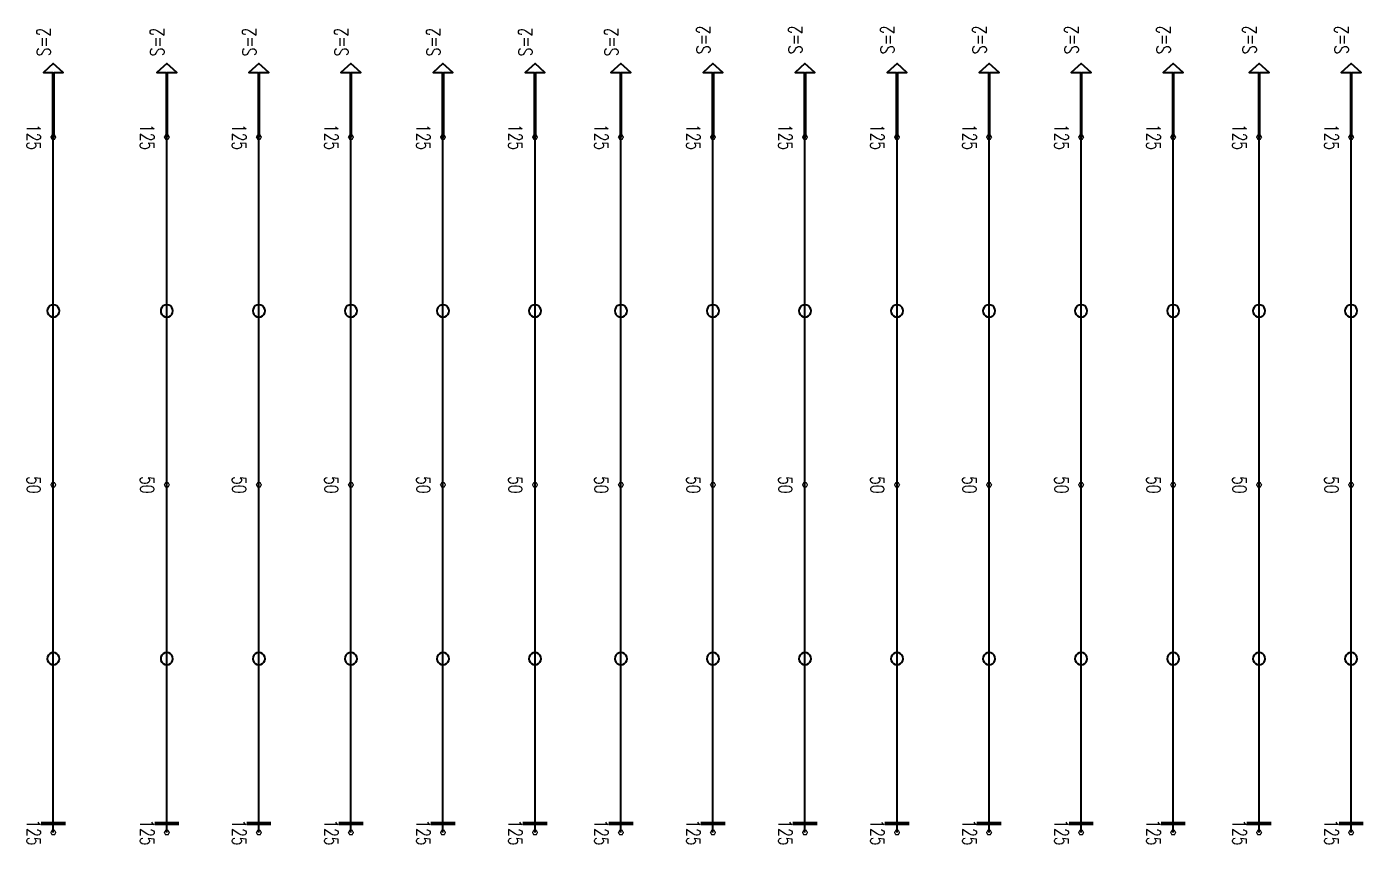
# Model space of a CAD drawing. Header units: millimetres. Extents: x 142050 to 587758, y -25561 to 40942.
# Drawn here: x 525417 to 547230, y 27610 to 40927 of the extents above; entities that cross this region are included whole.
import ezdxf

# ---------------------------------------------------------------- set-up
doc = ezdxf.new("R2010")
doc.units = ezdxf.units.MM
doc.layers.add('Current plane_Column', color=7, linetype='Continuous', true_color=0x4b00ff)
doc.layers.add('NDC_S-TENDON', color=6, linetype='Continuous', lineweight=35)
doc.layers.add('NDC_S_ANNO', color=7, linetype='Continuous', lineweight=20)
doc.styles.add('NDC_ANNO', font='', dxfattribs={"width": 0.8})
doc.styles.get('NDC_ANNO').set_extended_font_data('Dotum')

# ---------------------------------------------------------------- blocks, each defined once
blk = doc.blocks.new('HTB TDY')
at = {"layer": 'NDC_S-TENDON', "linetype": 'Continuous'}
for points, elevation in [([(17112, 29630), (17112, 30680), (17262, 30680), (17100, 30830), (16938, 30680), (17088, 30680), (17088, 29630)], 57), ([(18962, 29630), (18962, 30680), (19112, 30680), (18950, 30830), (18788, 30680), (18938, 30680), (18938, 29630)], 3575), ([(20462, 29630), (20462, 30680), (20612, 30680), (20450, 30830), (20288, 30680), (20438, 30680), (20438, 29630)], 3575), ([(21962, 29630), (21962, 30680), (22112, 30680), (21950, 30830), (21788, 30680), (21938, 30680), (21938, 29630)], 3575), ([(23462, 29630), (23462, 30680), (23612, 30680), (23450, 30830), (23288, 30680), (23438, 30680), (23438, 29630)], 3575), ([(24962, 29630), (24962, 30680), (25112, 30680), (24950, 30830), (24788, 30680), (24938, 30680), (24938, 29630)], 3590), ([(26362, 29630), (26362, 30680), (26512, 30680), (26350, 30830), (26188, 30680), (26338, 30680), (26338, 29630)], 3575), ([(27862, 29630), (27862, 30680), (28012, 30680), (27850, 30830), (27688, 30680), (27838, 30680), (27838, 29630)], 3575), ([(29362, 29630), (29362, 30680), (29512, 30680), (29350, 30830), (29188, 30680), (29338, 30680), (29338, 29630)], 3575), ([(30862, 29630), (30862, 30680), (31012, 30680), (30850, 30830), (30688, 30680), (30838, 30680), (30838, 29630)], 3575), ([(32362, 29630), (32362, 30680), (32512, 30680), (32350, 30830), (32188, 30680), (32338, 30680), (32338, 29630)], 3575), ([(33862, 29630), (33862, 30680), (34012, 30680), (33850, 30830), (33688, 30680), (33838, 30680), (33838, 29630)], 3575), ([(35362, 29630), (35362, 30680), (35512, 30680), (35350, 30830), (35188, 30680), (35338, 30680), (35338, 29630)], 3572), ([(36762, 29630), (36762, 30680), (36912, 30680), (36750, 30830), (36588, 30680), (36738, 30680), (36738, 29630)], 3580), ([(38262, 29630), (38262, 30680), (38412, 30680), (38250, 30830), (38088, 30680), (38238, 30680), (38238, 29630)], 3575), ([(17100, 26698), (17131, 26702), (17159, 26717), (17181, 26739), (17195, 26767), (17200, 26798), (17195, 26829), (17181, 26856), (17159, 26879), (17131, 26893), (17100, 26898), (17069, 26893), (17041, 26879), (17019, 26856), (17005, 26829), (17000, 26798), (17005, 26767), (17019, 26739), (17041, 26717), (17069, 26702), (17100, 26698)], 14), ([(18950, 26698), (18981, 26702), (19009, 26717), (19031, 26739), (19045, 26767), (19050, 26798), (19045, 26829), (19031, 26856), (19009, 26879), (18981, 26893), (18950, 26898), (18919, 26893), (18891, 26879), (18869, 26856), (18855, 26829), (18850, 26798), (18855, 26767), (18869, 26739), (18891, 26717), (18919, 26702), (18950, 26698)], 3532), ([(20450, 26698), (20481, 26702), (20509, 26717), (20531, 26739), (20545, 26767), (20550, 26798), (20545, 26829), (20531, 26856), (20509, 26879), (20481, 26893), (20450, 26898), (20419, 26893), (20391, 26879), (20369, 26856), (20355, 26829), (20350, 26798), (20355, 26767), (20369, 26739), (20391, 26717), (20419, 26702), (20450, 26698)], 3532), ([(21950, 26698), (21981, 26702), (22009, 26717), (22031, 26739), (22045, 26767), (22050, 26798), (22045, 26829), (22031, 26856), (22009, 26879), (21981, 26893), (21950, 26898), (21919, 26893), (21891, 26879), (21869, 26856), (21855, 26829), (21850, 26798), (21855, 26767), (21869, 26739), (21891, 26717), (21919, 26702), (21950, 26698)], 3532), ([(23450, 26698), (23481, 26702), (23509, 26717), (23531, 26739), (23545, 26767), (23550, 26798), (23545, 26829), (23531, 26856), (23509, 26879), (23481, 26893), (23450, 26898), (23419, 26893), (23391, 26879), (23369, 26856), (23355, 26829), (23350, 26798), (23355, 26767), (23369, 26739), (23391, 26717), (23419, 26702), (23450, 26698)], 3532), ([(24950, 26698), (24981, 26702), (25009, 26717), (25031, 26739), (25045, 26767), (25050, 26798), (25045, 26829), (25031, 26856), (25009, 26879), (24981, 26893), (24950, 26898), (24919, 26893), (24891, 26879), (24869, 26856), (24855, 26829), (24850, 26798), (24855, 26767), (24869, 26739), (24891, 26717), (24919, 26702), (24950, 26698)], 3547), ([(26350, 26698), (26381, 26702), (26409, 26717), (26431, 26739), (26445, 26767), (26450, 26798), (26445, 26829), (26431, 26856), (26409, 26879), (26381, 26893), (26350, 26898), (26319, 26893), (26291, 26879), (26269, 26856), (26255, 26829), (26250, 26798), (26255, 26767), (26269, 26739), (26291, 26717), (26319, 26702), (26350, 26698)], 3532), ([(27850, 26698), (27881, 26702), (27909, 26717), (27931, 26739), (27945, 26767), (27950, 26798), (27945, 26829), (27931, 26856), (27909, 26879), (27881, 26893), (27850, 26898), (27819, 26893), (27791, 26879), (27769, 26856), (27755, 26829), (27750, 26798), (27755, 26767), (27769, 26739), (27791, 26717), (27819, 26702), (27850, 26698)], 3532), ([(29350, 26698), (29381, 26702), (29409, 26717), (29431, 26739), (29445, 26767), (29450, 26798), (29445, 26829), (29431, 26856), (29409, 26879), (29381, 26893), (29350, 26898), (29319, 26893), (29291, 26879), (29269, 26856), (29255, 26829), (29250, 26798), (29255, 26767), (29269, 26739), (29291, 26717), (29319, 26702), (29350, 26698)], 3532), ([(30850, 26698), (30881, 26702), (30909, 26717), (30931, 26739), (30945, 26767), (30950, 26798), (30945, 26829), (30931, 26856), (30909, 26879), (30881, 26893), (30850, 26898), (30819, 26893), (30791, 26879), (30769, 26856), (30755, 26829), (30750, 26798), (30755, 26767), (30769, 26739), (30791, 26717), (30819, 26702), (30850, 26698)], 3532), ([(32350, 26698), (32381, 26702), (32409, 26717), (32431, 26739), (32445, 26767), (32450, 26798), (32445, 26829), (32431, 26856), (32409, 26879), (32381, 26893), (32350, 26898), (32319, 26893), (32291, 26879), (32269, 26856), (32255, 26829), (32250, 26798), (32255, 26767), (32269, 26739), (32291, 26717), (32319, 26702), (32350, 26698)], 3532), ([(33850, 26698), (33881, 26702), (33909, 26717), (33931, 26739), (33945, 26767), (33950, 26798), (33945, 26829), (33931, 26856), (33909, 26879), (33881, 26893), (33850, 26898), (33819, 26893), (33791, 26879), (33769, 26856), (33755, 26829), (33750, 26798), (33755, 26767), (33769, 26739), (33791, 26717), (33819, 26702), (33850, 26698)], 3532), ([(35350, 26698), (35381, 26702), (35409, 26717), (35431, 26739), (35445, 26767), (35450, 26798), (35445, 26829), (35431, 26856), (35409, 26879), (35381, 26893), (35350, 26898), (35319, 26893), (35291, 26879), (35269, 26856), (35255, 26829), (35250, 26798), (35255, 26767), (35269, 26739), (35291, 26717), (35319, 26702), (35350, 26698)], 3530), ([(36750, 26698), (36781, 26702), (36809, 26717), (36831, 26739), (36845, 26767), (36850, 26798), (36845, 26829), (36831, 26856), (36809, 26879), (36781, 26893), (36750, 26898), (36719, 26893), (36691, 26879), (36669, 26856), (36655, 26829), (36650, 26798), (36655, 26767), (36669, 26739), (36691, 26717), (36719, 26702), (36750, 26698)], 3537), ([(38250, 26698), (38281, 26702), (38309, 26717), (38331, 26739), (38345, 26767), (38350, 26798), (38345, 26829), (38331, 26856), (38309, 26879), (38281, 26893), (38250, 26898), (38219, 26893), (38191, 26879), (38169, 26856), (38155, 26829), (38150, 26798), (38155, 26767), (38169, 26739), (38191, 26717), (38219, 26702), (38250, 26698)], 3532), ([(17100, 21033), (17131, 21037), (17159, 21052), (17181, 21074), (17195, 21102), (17200, 21133), (17195, 21163), (17181, 21191), (17159, 21213), (17131, 21228), (17100, 21233), (17069, 21228), (17041, 21213), (17019, 21191), (17005, 21163), (17000, 21133), (17005, 21102), (17019, 21074), (17041, 21052), (17069, 21037), (17100, 21033)], 14), ([(18950, 21033), (18981, 21037), (19009, 21052), (19031, 21074), (19045, 21102), (19050, 21133), (19045, 21163), (19031, 21191), (19009, 21213), (18981, 21228), (18950, 21233), (18919, 21228), (18891, 21213), (18869, 21191), (18855, 21163), (18850, 21133), (18855, 21102), (18869, 21074), (18891, 21052), (18919, 21037), (18950, 21033)], 3532), ([(20450, 21033), (20481, 21037), (20509, 21052), (20531, 21074), (20545, 21102), (20550, 21133), (20545, 21163), (20531, 21191), (20509, 21213), (20481, 21228), (20450, 21233), (20419, 21228), (20391, 21213), (20369, 21191), (20355, 21163), (20350, 21133), (20355, 21102), (20369, 21074), (20391, 21052), (20419, 21037), (20450, 21033)], 3532), ([(21950, 21033), (21981, 21037), (22009, 21052), (22031, 21074), (22045, 21102), (22050, 21133), (22045, 21163), (22031, 21191), (22009, 21213), (21981, 21228), (21950, 21233), (21919, 21228), (21891, 21213), (21869, 21191), (21855, 21163), (21850, 21133), (21855, 21102), (21869, 21074), (21891, 21052), (21919, 21037), (21950, 21033)], 3532), ([(23450, 21033), (23481, 21037), (23509, 21052), (23531, 21074), (23545, 21102), (23550, 21133), (23545, 21163), (23531, 21191), (23509, 21213), (23481, 21228), (23450, 21233), (23419, 21228), (23391, 21213), (23369, 21191), (23355, 21163), (23350, 21133), (23355, 21102), (23369, 21074), (23391, 21052), (23419, 21037), (23450, 21033)], 3532), ([(24950, 21033), (24981, 21037), (25009, 21052), (25031, 21074), (25045, 21102), (25050, 21133), (25045, 21163), (25031, 21191), (25009, 21213), (24981, 21228), (24950, 21233), (24919, 21228), (24891, 21213), (24869, 21191), (24855, 21163), (24850, 21133), (24855, 21102), (24869, 21074), (24891, 21052), (24919, 21037), (24950, 21033)], 3547), ([(26350, 21033), (26381, 21037), (26409, 21052), (26431, 21074), (26445, 21102), (26450, 21133), (26445, 21163), (26431, 21191), (26409, 21213), (26381, 21228), (26350, 21233), (26319, 21228), (26291, 21213), (26269, 21191), (26255, 21163), (26250, 21133), (26255, 21102), (26269, 21074), (26291, 21052), (26319, 21037), (26350, 21033)], 3532), ([(27850, 21033), (27881, 21037), (27909, 21052), (27931, 21074), (27945, 21102), (27950, 21133), (27945, 21163), (27931, 21191), (27909, 21213), (27881, 21228), (27850, 21233), (27819, 21228), (27791, 21213), (27769, 21191), (27755, 21163), (27750, 21133), (27755, 21102), (27769, 21074), (27791, 21052), (27819, 21037), (27850, 21033)], 3532), ([(29350, 21033), (29381, 21037), (29409, 21052), (29431, 21074), (29445, 21102), (29450, 21133), (29445, 21163), (29431, 21191), (29409, 21213), (29381, 21228), (29350, 21233), (29319, 21228), (29291, 21213), (29269, 21191), (29255, 21163), (29250, 21133), (29255, 21102), (29269, 21074), (29291, 21052), (29319, 21037), (29350, 21033)], 3532), ([(30850, 21033), (30881, 21037), (30909, 21052), (30931, 21074), (30945, 21102), (30950, 21133), (30945, 21163), (30931, 21191), (30909, 21213), (30881, 21228), (30850, 21233), (30819, 21228), (30791, 21213), (30769, 21191), (30755, 21163), (30750, 21133), (30755, 21102), (30769, 21074), (30791, 21052), (30819, 21037), (30850, 21033)], 3532), ([(32350, 21033), (32381, 21037), (32409, 21052), (32431, 21074), (32445, 21102), (32450, 21133), (32445, 21163), (32431, 21191), (32409, 21213), (32381, 21228), (32350, 21233), (32319, 21228), (32291, 21213), (32269, 21191), (32255, 21163), (32250, 21133), (32255, 21102), (32269, 21074), (32291, 21052), (32319, 21037), (32350, 21033)], 3532), ([(33850, 21033), (33881, 21037), (33909, 21052), (33931, 21074), (33945, 21102), (33950, 21133), (33945, 21163), (33931, 21191), (33909, 21213), (33881, 21228), (33850, 21233), (33819, 21228), (33791, 21213), (33769, 21191), (33755, 21163), (33750, 21133), (33755, 21102), (33769, 21074), (33791, 21052), (33819, 21037), (33850, 21033)], 3532), ([(35350, 21033), (35381, 21037), (35409, 21052), (35431, 21074), (35445, 21102), (35450, 21133), (35445, 21163), (35431, 21191), (35409, 21213), (35381, 21228), (35350, 21233), (35319, 21228), (35291, 21213), (35269, 21191), (35255, 21163), (35250, 21133), (35255, 21102), (35269, 21074), (35291, 21052), (35319, 21037), (35350, 21033)], 3530), ([(36750, 21033), (36781, 21037), (36809, 21052), (36831, 21074), (36845, 21102), (36850, 21133), (36845, 21163), (36831, 21191), (36809, 21213), (36781, 21228), (36750, 21233), (36719, 21228), (36691, 21213), (36669, 21191), (36655, 21163), (36650, 21133), (36655, 21102), (36669, 21074), (36691, 21052), (36719, 21037), (36750, 21033)], 3537), ([(38250, 21033), (38281, 21037), (38309, 21052), (38331, 21074), (38345, 21102), (38350, 21133), (38345, 21163), (38331, 21191), (38309, 21213), (38281, 21228), (38250, 21233), (38219, 21228), (38191, 21213), (38169, 21191), (38155, 21163), (38150, 21133), (38155, 21102), (38169, 21074), (38191, 21052), (38219, 21037), (38250, 21033)], 3532)]:
    blk.add_lwpolyline(points, close=True, dxfattribs=dict(at, elevation=elevation))
for points, elevation in [([(17140, 29630, 20, 20, 0), (17120, 29665, 20, 20, 0), (17080, 29665, 20, 20, 0), (17060, 29630, 20, 20, 0), (17080, 29595, 20, 20, 0), (17120, 29595, 20, 20, 0)], 57), ([(17140, 29630, 20, 20, 0), (17120, 29665, 20, 20, 0), (17080, 29665, 20, 20, 0), (17060, 29630, 20, 20, 0), (17080, 29595, 20, 20, 0), (17120, 29595, 20, 20, 0)], 57), ([(18990, 29630, 20, 20, 0), (18970, 29665, 20, 20, 0), (18930, 29665, 20, 20, 0), (18910, 29630, 20, 20, 0), (18930, 29595, 20, 20, 0), (18970, 29595, 20, 20, 0)], 3575), ([(18990, 29630, 20, 20, 0), (18970, 29665, 20, 20, 0), (18930, 29665, 20, 20, 0), (18910, 29630, 20, 20, 0), (18930, 29595, 20, 20, 0), (18970, 29595, 20, 20, 0)], 3575), ([(20490, 29630, 20, 20, 0), (20470, 29665, 20, 20, 0), (20430, 29665, 20, 20, 0), (20410, 29630, 20, 20, 0), (20430, 29595, 20, 20, 0), (20470, 29595, 20, 20, 0)], 3575), ([(20490, 29630, 20, 20, 0), (20470, 29665, 20, 20, 0), (20430, 29665, 20, 20, 0), (20410, 29630, 20, 20, 0), (20430, 29595, 20, 20, 0), (20470, 29595, 20, 20, 0)], 3575), ([(21990, 29630, 20, 20, 0), (21970, 29665, 20, 20, 0), (21930, 29665, 20, 20, 0), (21910, 29630, 20, 20, 0), (21930, 29595, 20, 20, 0), (21970, 29595, 20, 20, 0)], 3575), ([(21990, 29630, 20, 20, 0), (21970, 29665, 20, 20, 0), (21930, 29665, 20, 20, 0), (21910, 29630, 20, 20, 0), (21930, 29595, 20, 20, 0), (21970, 29595, 20, 20, 0)], 3575), ([(23490, 29630, 20, 20, 0), (23470, 29665, 20, 20, 0), (23430, 29665, 20, 20, 0), (23410, 29630, 20, 20, 0), (23430, 29595, 20, 20, 0), (23470, 29595, 20, 20, 0)], 3575), ([(23490, 29630, 20, 20, 0), (23470, 29665, 20, 20, 0), (23430, 29665, 20, 20, 0), (23410, 29630, 20, 20, 0), (23430, 29595, 20, 20, 0), (23470, 29595, 20, 20, 0)], 3575), ([(24990, 29630, 20, 20, 0), (24970, 29665, 20, 20, 0), (24930, 29665, 20, 20, 0), (24910, 29630, 20, 20, 0), (24930, 29595, 20, 20, 0), (24970, 29595, 20, 20, 0)], 3590), ([(24990, 29630, 20, 20, 0), (24970, 29665, 20, 20, 0), (24930, 29665, 20, 20, 0), (24910, 29630, 20, 20, 0), (24930, 29595, 20, 20, 0), (24970, 29595, 20, 20, 0)], 3590), ([(26390, 29630, 20, 20, 0), (26370, 29665, 20, 20, 0), (26330, 29665, 20, 20, 0), (26310, 29630, 20, 20, 0), (26330, 29595, 20, 20, 0), (26370, 29595, 20, 20, 0)], 3575), ([(26390, 29630, 20, 20, 0), (26370, 29665, 20, 20, 0), (26330, 29665, 20, 20, 0), (26310, 29630, 20, 20, 0), (26330, 29595, 20, 20, 0), (26370, 29595, 20, 20, 0)], 3575), ([(27890, 29630, 20, 20, 0), (27870, 29665, 20, 20, 0), (27830, 29665, 20, 20, 0), (27810, 29630, 20, 20, 0), (27830, 29595, 20, 20, 0), (27870, 29595, 20, 20, 0)], 3575), ([(27890, 29630, 20, 20, 0), (27870, 29665, 20, 20, 0), (27830, 29665, 20, 20, 0), (27810, 29630, 20, 20, 0), (27830, 29595, 20, 20, 0), (27870, 29595, 20, 20, 0)], 3575), ([(29390, 29630, 20, 20, 0), (29370, 29665, 20, 20, 0), (29330, 29665, 20, 20, 0), (29310, 29630, 20, 20, 0), (29330, 29595, 20, 20, 0), (29370, 29595, 20, 20, 0)], 3575), ([(29390, 29630, 20, 20, 0), (29370, 29665, 20, 20, 0), (29330, 29665, 20, 20, 0), (29310, 29630, 20, 20, 0), (29330, 29595, 20, 20, 0), (29370, 29595, 20, 20, 0)], 3575), ([(30890, 29630, 20, 20, 0), (30870, 29665, 20, 20, 0), (30830, 29665, 20, 20, 0), (30810, 29630, 20, 20, 0), (30830, 29595, 20, 20, 0), (30870, 29595, 20, 20, 0)], 3575), ([(30890, 29630, 20, 20, 0), (30870, 29665, 20, 20, 0), (30830, 29665, 20, 20, 0), (30810, 29630, 20, 20, 0), (30830, 29595, 20, 20, 0), (30870, 29595, 20, 20, 0)], 3575), ([(32390, 29630, 20, 20, 0), (32370, 29665, 20, 20, 0), (32330, 29665, 20, 20, 0), (32310, 29630, 20, 20, 0), (32330, 29595, 20, 20, 0), (32370, 29595, 20, 20, 0)], 3575), ([(32390, 29630, 20, 20, 0), (32370, 29665, 20, 20, 0), (32330, 29665, 20, 20, 0), (32310, 29630, 20, 20, 0), (32330, 29595, 20, 20, 0), (32370, 29595, 20, 20, 0)], 3575), ([(33890, 29630, 20, 20, 0), (33870, 29665, 20, 20, 0), (33830, 29665, 20, 20, 0), (33810, 29630, 20, 20, 0), (33830, 29595, 20, 20, 0), (33870, 29595, 20, 20, 0)], 3575), ([(33890, 29630, 20, 20, 0), (33870, 29665, 20, 20, 0), (33830, 29665, 20, 20, 0), (33810, 29630, 20, 20, 0), (33830, 29595, 20, 20, 0), (33870, 29595, 20, 20, 0)], 3575), ([(35390, 29630, 20, 20, 0), (35370, 29665, 20, 20, 0), (35330, 29665, 20, 20, 0), (35310, 29630, 20, 20, 0), (35330, 29595, 20, 20, 0), (35370, 29595, 20, 20, 0)], 3572), ([(35390, 29630, 20, 20, 0), (35370, 29665, 20, 20, 0), (35330, 29665, 20, 20, 0), (35310, 29630, 20, 20, 0), (35330, 29595, 20, 20, 0), (35370, 29595, 20, 20, 0)], 3572), ([(36790, 29630, 20, 20, 0), (36770, 29665, 20, 20, 0), (36730, 29665, 20, 20, 0), (36710, 29630, 20, 20, 0), (36730, 29595, 20, 20, 0), (36770, 29595, 20, 20, 0)], 3580), ([(36790, 29630, 20, 20, 0), (36770, 29665, 20, 20, 0), (36730, 29665, 20, 20, 0), (36710, 29630, 20, 20, 0), (36730, 29595, 20, 20, 0), (36770, 29595, 20, 20, 0)], 3580), ([(38290, 29630, 20, 20, 0), (38270, 29665, 20, 20, 0), (38230, 29665, 20, 20, 0), (38210, 29630, 20, 20, 0), (38230, 29595, 20, 20, 0), (38270, 29595, 20, 20, 0)], 3575), ([(38290, 29630, 20, 20, 0), (38270, 29665, 20, 20, 0), (38230, 29665, 20, 20, 0), (38210, 29630, 20, 20, 0), (38230, 29595, 20, 20, 0), (38270, 29595, 20, 20, 0)], 3575), ([(17140, 23965, 20, 20, 0), (17120, 24000, 20, 20, 0), (17080, 24000, 20, 20, 0), (17060, 23965, 20, 20, 0), (17080, 23930, 20, 20, 0), (17120, 23930, 20, 20, 0)], -18), ([(17140, 23965, 20, 20, 0), (17120, 24000, 20, 20, 0), (17080, 24000, 20, 20, 0), (17060, 23965, 20, 20, 0), (17080, 23930, 20, 20, 0), (17120, 23930, 20, 20, 0)], -18), ([(18990, 23965, 20, 20, 0), (18970, 24000, 20, 20, 0), (18930, 24000, 20, 20, 0), (18910, 23965, 20, 20, 0), (18930, 23930, 20, 20, 0), (18970, 23930, 20, 20, 0)], 3500), ([(18990, 23965, 20, 20, 0), (18970, 24000, 20, 20, 0), (18930, 24000, 20, 20, 0), (18910, 23965, 20, 20, 0), (18930, 23930, 20, 20, 0), (18970, 23930, 20, 20, 0)], 3500), ([(20490, 23965, 20, 20, 0), (20470, 24000, 20, 20, 0), (20430, 24000, 20, 20, 0), (20410, 23965, 20, 20, 0), (20430, 23930, 20, 20, 0), (20470, 23930, 20, 20, 0)], 3500), ([(20490, 23965, 20, 20, 0), (20470, 24000, 20, 20, 0), (20430, 24000, 20, 20, 0), (20410, 23965, 20, 20, 0), (20430, 23930, 20, 20, 0), (20470, 23930, 20, 20, 0)], 3500), ([(21990, 23965, 20, 20, 0), (21970, 24000, 20, 20, 0), (21930, 24000, 20, 20, 0), (21910, 23965, 20, 20, 0), (21930, 23930, 20, 20, 0), (21970, 23930, 20, 20, 0)], 3500), ([(21990, 23965, 20, 20, 0), (21970, 24000, 20, 20, 0), (21930, 24000, 20, 20, 0), (21910, 23965, 20, 20, 0), (21930, 23930, 20, 20, 0), (21970, 23930, 20, 20, 0)], 3500), ([(23490, 23965, 20, 20, 0), (23470, 24000, 20, 20, 0), (23430, 24000, 20, 20, 0), (23410, 23965, 20, 20, 0), (23430, 23930, 20, 20, 0), (23470, 23930, 20, 20, 0)], 3500), ([(23490, 23965, 20, 20, 0), (23470, 24000, 20, 20, 0), (23430, 24000, 20, 20, 0), (23410, 23965, 20, 20, 0), (23430, 23930, 20, 20, 0), (23470, 23930, 20, 20, 0)], 3500), ([(24990, 23965, 20, 20, 0), (24970, 24000, 20, 20, 0), (24930, 24000, 20, 20, 0), (24910, 23965, 20, 20, 0), (24930, 23930, 20, 20, 0), (24970, 23930, 20, 20, 0)], 3515), ([(24990, 23965, 20, 20, 0), (24970, 24000, 20, 20, 0), (24930, 24000, 20, 20, 0), (24910, 23965, 20, 20, 0), (24930, 23930, 20, 20, 0), (24970, 23930, 20, 20, 0)], 3515), ([(26390, 23965, 20, 20, 0), (26370, 24000, 20, 20, 0), (26330, 24000, 20, 20, 0), (26310, 23965, 20, 20, 0), (26330, 23930, 20, 20, 0), (26370, 23930, 20, 20, 0)], 3500), ([(26390, 23965, 20, 20, 0), (26370, 24000, 20, 20, 0), (26330, 24000, 20, 20, 0), (26310, 23965, 20, 20, 0), (26330, 23930, 20, 20, 0), (26370, 23930, 20, 20, 0)], 3500), ([(27890, 23965, 20, 20, 0), (27870, 24000, 20, 20, 0), (27830, 24000, 20, 20, 0), (27810, 23965, 20, 20, 0), (27830, 23930, 20, 20, 0), (27870, 23930, 20, 20, 0)], 3500), ([(27890, 23965, 20, 20, 0), (27870, 24000, 20, 20, 0), (27830, 24000, 20, 20, 0), (27810, 23965, 20, 20, 0), (27830, 23930, 20, 20, 0), (27870, 23930, 20, 20, 0)], 3500), ([(29390, 23965, 20, 20, 0), (29370, 24000, 20, 20, 0), (29330, 24000, 20, 20, 0), (29310, 23965, 20, 20, 0), (29330, 23930, 20, 20, 0), (29370, 23930, 20, 20, 0)], 3500), ([(29390, 23965, 20, 20, 0), (29370, 24000, 20, 20, 0), (29330, 24000, 20, 20, 0), (29310, 23965, 20, 20, 0), (29330, 23930, 20, 20, 0), (29370, 23930, 20, 20, 0)], 3500), ([(30890, 23965, 20, 20, 0), (30870, 24000, 20, 20, 0), (30830, 24000, 20, 20, 0), (30810, 23965, 20, 20, 0), (30830, 23930, 20, 20, 0), (30870, 23930, 20, 20, 0)], 3500), ([(30890, 23965, 20, 20, 0), (30870, 24000, 20, 20, 0), (30830, 24000, 20, 20, 0), (30810, 23965, 20, 20, 0), (30830, 23930, 20, 20, 0), (30870, 23930, 20, 20, 0)], 3500), ([(32390, 23965, 20, 20, 0), (32370, 24000, 20, 20, 0), (32330, 24000, 20, 20, 0), (32310, 23965, 20, 20, 0), (32330, 23930, 20, 20, 0), (32370, 23930, 20, 20, 0)], 3500), ([(32390, 23965, 20, 20, 0), (32370, 24000, 20, 20, 0), (32330, 24000, 20, 20, 0), (32310, 23965, 20, 20, 0), (32330, 23930, 20, 20, 0), (32370, 23930, 20, 20, 0)], 3500), ([(33890, 23965, 20, 20, 0), (33870, 24000, 20, 20, 0), (33830, 24000, 20, 20, 0), (33810, 23965, 20, 20, 0), (33830, 23930, 20, 20, 0), (33870, 23930, 20, 20, 0)], 3500), ([(33890, 23965, 20, 20, 0), (33870, 24000, 20, 20, 0), (33830, 24000, 20, 20, 0), (33810, 23965, 20, 20, 0), (33830, 23930, 20, 20, 0), (33870, 23930, 20, 20, 0)], 3500), ([(35390, 23965, 20, 20, 0), (35370, 24000, 20, 20, 0), (35330, 24000, 20, 20, 0), (35310, 23965, 20, 20, 0), (35330, 23930, 20, 20, 0), (35370, 23930, 20, 20, 0)], 3497), ([(35390, 23965, 20, 20, 0), (35370, 24000, 20, 20, 0), (35330, 24000, 20, 20, 0), (35310, 23965, 20, 20, 0), (35330, 23930, 20, 20, 0), (35370, 23930, 20, 20, 0)], 3497), ([(36790, 23965, 20, 20, 0), (36770, 24000, 20, 20, 0), (36730, 24000, 20, 20, 0), (36710, 23965, 20, 20, 0), (36730, 23930, 20, 20, 0), (36770, 23930, 20, 20, 0)], 3505), ([(36790, 23965, 20, 20, 0), (36770, 24000, 20, 20, 0), (36730, 24000, 20, 20, 0), (36710, 23965, 20, 20, 0), (36730, 23930, 20, 20, 0), (36770, 23930, 20, 20, 0)], 3505), ([(38290, 23965, 20, 20, 0), (38270, 24000, 20, 20, 0), (38230, 24000, 20, 20, 0), (38210, 23965, 20, 20, 0), (38230, 23930, 20, 20, 0), (38270, 23930, 20, 20, 0)], 3500), ([(38290, 23965, 20, 20, 0), (38270, 24000, 20, 20, 0), (38230, 24000, 20, 20, 0), (38210, 23965, 20, 20, 0), (38230, 23930, 20, 20, 0), (38270, 23930, 20, 20, 0)], 3500), ([(17140, 18300, 20, 20, 0), (17120, 18335, 20, 20, 0), (17080, 18335, 20, 20, 0), (17060, 18300, 20, 20, 0), (17080, 18265, 20, 20, 0), (17120, 18265, 20, 20, 0)], 57), ([(17140, 18300, 20, 20, 0), (17120, 18335, 20, 20, 0), (17080, 18335, 20, 20, 0), (17060, 18300, 20, 20, 0), (17080, 18265, 20, 20, 0), (17120, 18265, 20, 20, 0)], 57), ([(18990, 18300, 20, 20, 0), (18970, 18335, 20, 20, 0), (18930, 18335, 20, 20, 0), (18910, 18300, 20, 20, 0), (18930, 18265, 20, 20, 0), (18970, 18265, 20, 20, 0)], 3575), ([(18990, 18300, 20, 20, 0), (18970, 18335, 20, 20, 0), (18930, 18335, 20, 20, 0), (18910, 18300, 20, 20, 0), (18930, 18265, 20, 20, 0), (18970, 18265, 20, 20, 0)], 3575), ([(20490, 18300, 20, 20, 0), (20470, 18335, 20, 20, 0), (20430, 18335, 20, 20, 0), (20410, 18300, 20, 20, 0), (20430, 18265, 20, 20, 0), (20470, 18265, 20, 20, 0)], 3575), ([(20490, 18300, 20, 20, 0), (20470, 18335, 20, 20, 0), (20430, 18335, 20, 20, 0), (20410, 18300, 20, 20, 0), (20430, 18265, 20, 20, 0), (20470, 18265, 20, 20, 0)], 3575), ([(21990, 18300, 20, 20, 0), (21970, 18335, 20, 20, 0), (21930, 18335, 20, 20, 0), (21910, 18300, 20, 20, 0), (21930, 18265, 20, 20, 0), (21970, 18265, 20, 20, 0)], 3575), ([(21990, 18300, 20, 20, 0), (21970, 18335, 20, 20, 0), (21930, 18335, 20, 20, 0), (21910, 18300, 20, 20, 0), (21930, 18265, 20, 20, 0), (21970, 18265, 20, 20, 0)], 3575), ([(23490, 18300, 20, 20, 0), (23470, 18335, 20, 20, 0), (23430, 18335, 20, 20, 0), (23410, 18300, 20, 20, 0), (23430, 18265, 20, 20, 0), (23470, 18265, 20, 20, 0)], 3575), ([(23490, 18300, 20, 20, 0), (23470, 18335, 20, 20, 0), (23430, 18335, 20, 20, 0), (23410, 18300, 20, 20, 0), (23430, 18265, 20, 20, 0), (23470, 18265, 20, 20, 0)], 3575), ([(24990, 18300, 20, 20, 0), (24970, 18335, 20, 20, 0), (24930, 18335, 20, 20, 0), (24910, 18300, 20, 20, 0), (24930, 18265, 20, 20, 0), (24970, 18265, 20, 20, 0)], 3590), ([(24990, 18300, 20, 20, 0), (24970, 18335, 20, 20, 0), (24930, 18335, 20, 20, 0), (24910, 18300, 20, 20, 0), (24930, 18265, 20, 20, 0), (24970, 18265, 20, 20, 0)], 3590), ([(26390, 18300, 20, 20, 0), (26370, 18335, 20, 20, 0), (26330, 18335, 20, 20, 0), (26310, 18300, 20, 20, 0), (26330, 18265, 20, 20, 0), (26370, 18265, 20, 20, 0)], 3575), ([(26390, 18300, 20, 20, 0), (26370, 18335, 20, 20, 0), (26330, 18335, 20, 20, 0), (26310, 18300, 20, 20, 0), (26330, 18265, 20, 20, 0), (26370, 18265, 20, 20, 0)], 3575), ([(27890, 18300, 20, 20, 0), (27870, 18335, 20, 20, 0), (27830, 18335, 20, 20, 0), (27810, 18300, 20, 20, 0), (27830, 18265, 20, 20, 0), (27870, 18265, 20, 20, 0)], 3575), ([(27890, 18300, 20, 20, 0), (27870, 18335, 20, 20, 0), (27830, 18335, 20, 20, 0), (27810, 18300, 20, 20, 0), (27830, 18265, 20, 20, 0), (27870, 18265, 20, 20, 0)], 3575), ([(29390, 18300, 20, 20, 0), (29370, 18335, 20, 20, 0), (29330, 18335, 20, 20, 0), (29310, 18300, 20, 20, 0), (29330, 18265, 20, 20, 0), (29370, 18265, 20, 20, 0)], 3575), ([(29390, 18300, 20, 20, 0), (29370, 18335, 20, 20, 0), (29330, 18335, 20, 20, 0), (29310, 18300, 20, 20, 0), (29330, 18265, 20, 20, 0), (29370, 18265, 20, 20, 0)], 3575), ([(30890, 18300, 20, 20, 0), (30870, 18335, 20, 20, 0), (30830, 18335, 20, 20, 0), (30810, 18300, 20, 20, 0), (30830, 18265, 20, 20, 0), (30870, 18265, 20, 20, 0)], 3575), ([(30890, 18300, 20, 20, 0), (30870, 18335, 20, 20, 0), (30830, 18335, 20, 20, 0), (30810, 18300, 20, 20, 0), (30830, 18265, 20, 20, 0), (30870, 18265, 20, 20, 0)], 3575), ([(32390, 18300, 20, 20, 0), (32370, 18335, 20, 20, 0), (32330, 18335, 20, 20, 0), (32310, 18300, 20, 20, 0), (32330, 18265, 20, 20, 0), (32370, 18265, 20, 20, 0)], 3575), ([(32390, 18300, 20, 20, 0), (32370, 18335, 20, 20, 0), (32330, 18335, 20, 20, 0), (32310, 18300, 20, 20, 0), (32330, 18265, 20, 20, 0), (32370, 18265, 20, 20, 0)], 3575), ([(33890, 18300, 20, 20, 0), (33870, 18335, 20, 20, 0), (33830, 18335, 20, 20, 0), (33810, 18300, 20, 20, 0), (33830, 18265, 20, 20, 0), (33870, 18265, 20, 20, 0)], 3575), ([(33890, 18300, 20, 20, 0), (33870, 18335, 20, 20, 0), (33830, 18335, 20, 20, 0), (33810, 18300, 20, 20, 0), (33830, 18265, 20, 20, 0), (33870, 18265, 20, 20, 0)], 3575), ([(35390, 18300, 20, 20, 0), (35370, 18335, 20, 20, 0), (35330, 18335, 20, 20, 0), (35310, 18300, 20, 20, 0), (35330, 18265, 20, 20, 0), (35370, 18265, 20, 20, 0)], 3572), ([(35390, 18300, 20, 20, 0), (35370, 18335, 20, 20, 0), (35330, 18335, 20, 20, 0), (35310, 18300, 20, 20, 0), (35330, 18265, 20, 20, 0), (35370, 18265, 20, 20, 0)], 3572), ([(36790, 18300, 20, 20, 0), (36770, 18335, 20, 20, 0), (36730, 18335, 20, 20, 0), (36710, 18300, 20, 20, 0), (36730, 18265, 20, 20, 0), (36770, 18265, 20, 20, 0)], 3580), ([(36790, 18300, 20, 20, 0), (36770, 18335, 20, 20, 0), (36730, 18335, 20, 20, 0), (36710, 18300, 20, 20, 0), (36730, 18265, 20, 20, 0), (36770, 18265, 20, 20, 0)], 3580), ([(38290, 18300, 20, 20, 0), (38270, 18335, 20, 20, 0), (38230, 18335, 20, 20, 0), (38210, 18300, 20, 20, 0), (38230, 18265, 20, 20, 0), (38270, 18265, 20, 20, 0)], 3575), ([(38290, 18300, 20, 20, 0), (38270, 18335, 20, 20, 0), (38230, 18335, 20, 20, 0), (38210, 18300, 20, 20, 0), (38230, 18265, 20, 20, 0), (38270, 18265, 20, 20, 0)], 3575)]:
    blk.add_lwpolyline(points, format="xyseb", close=True, dxfattribs=dict(at, elevation=elevation))
for points, elevation in [([(16900, 18450, 60, 60, 0), (17300, 18450, 60, 60, 0)], 57), ([(18750, 18450, 60, 60, 0), (19150, 18450, 60, 60, 0)], 3575), ([(20250, 18450, 60, 60, 0), (20650, 18450, 60, 60, 0)], 3575), ([(21750, 18450, 60, 60, 0), (22150, 18450, 60, 60, 0)], 3575), ([(23250, 18450, 60, 60, 0), (23650, 18450, 60, 60, 0)], 3575), ([(24750, 18450, 60, 60, 0), (25150, 18450, 60, 60, 0)], 3590), ([(26150, 18450, 60, 60, 0), (26550, 18450, 60, 60, 0)], 3575), ([(27650, 18450, 60, 60, 0), (28050, 18450, 60, 60, 0)], 3575), ([(29150, 18450, 60, 60, 0), (29550, 18450, 60, 60, 0)], 3575), ([(30650, 18450, 60, 60, 0), (31050, 18450, 60, 60, 0)], 3575), ([(32150, 18450, 60, 60, 0), (32550, 18450, 60, 60, 0)], 3575), ([(33650, 18450, 60, 60, 0), (34050, 18450, 60, 60, 0)], 3575), ([(35150, 18450, 60, 60, 0), (35550, 18450, 60, 60, 0)], 3572), ([(36550, 18450, 60, 60, 0), (36950, 18450, 60, 60, 0)], 3580), ([(38050, 18450, 60, 60, 0), (38450, 18450, 60, 60, 0)], 3575)]:
    blk.add_lwpolyline(points, format="xyseb", dxfattribs=dict(at, elevation=elevation))
for points in [[(17100, 18300, 57), (17100, 19055, 53), (17100, 19811, 43), (17100, 20566, 27), (17100, 21699, 2), (17100, 22832, -13), (17100, 23965, -18), (17100, 25098, -13), (17100, 26231, 2), (17100, 27364, 27), (17100, 28119, 43), (17100, 28875, 53), (17100, 29630, 57)], [(18950, 18300, 3575), (18950, 19055, 3572), (18950, 19811, 3562), (18950, 20566, 3545), (18950, 21699, 3520), (18950, 22832, 3505), (18950, 23965, 3500), (18950, 25098, 3505), (18950, 26231, 3520), (18950, 27364, 3545), (18950, 28119, 3562), (18950, 28875, 3572), (18950, 29630, 3575)], [(20450, 18300, 3575), (20450, 19055, 3572), (20450, 19811, 3562), (20450, 20566, 3545), (20450, 21699, 3520), (20450, 22832, 3505), (20450, 23965, 3500), (20450, 25098, 3505), (20450, 26231, 3520), (20450, 27364, 3545), (20450, 28119, 3562), (20450, 28875, 3572), (20450, 29630, 3575)], [(21950, 18300, 3575), (21950, 19055, 3572), (21950, 19811, 3562), (21950, 20566, 3545), (21950, 21699, 3520), (21950, 22832, 3505), (21950, 23965, 3500), (21950, 25098, 3505), (21950, 26231, 3520), (21950, 27364, 3545), (21950, 28119, 3562), (21950, 28875, 3572), (21950, 29630, 3575)], [(23450, 18300, 3575), (23450, 19055, 3572), (23450, 19811, 3562), (23450, 20566, 3545), (23450, 21699, 3520), (23450, 22832, 3505), (23450, 23965, 3500), (23450, 25098, 3505), (23450, 26231, 3520), (23450, 27364, 3545), (23450, 28119, 3562), (23450, 28875, 3572), (23450, 29630, 3575)], [(24950, 18300, 3590), (24950, 19055, 3587), (24950, 19811, 3577), (24950, 20566, 3560), (24950, 21699, 3535), (24950, 22832, 3520), (24950, 23965, 3515), (24950, 25098, 3520), (24950, 26231, 3535), (24950, 27364, 3560), (24950, 28119, 3577), (24950, 28875, 3587), (24950, 29630, 3590)], [(26350, 18300, 3575), (26350, 19055, 3572), (26350, 19811, 3562), (26350, 20566, 3545), (26350, 21699, 3520), (26350, 22832, 3505), (26350, 23965, 3500), (26350, 25098, 3505), (26350, 26231, 3520), (26350, 27364, 3545), (26350, 28119, 3562), (26350, 28875, 3572), (26350, 29630, 3575)], [(27850, 18300, 3575), (27850, 19055, 3572), (27850, 19811, 3562), (27850, 20566, 3545), (27850, 21699, 3520), (27850, 22832, 3505), (27850, 23965, 3500), (27850, 25098, 3505), (27850, 26231, 3520), (27850, 27364, 3545), (27850, 28119, 3562), (27850, 28875, 3572), (27850, 29630, 3575)], [(29350, 18300, 3575), (29350, 19055, 3572), (29350, 19811, 3562), (29350, 20566, 3545), (29350, 21699, 3520), (29350, 22832, 3505), (29350, 23965, 3500), (29350, 25098, 3505), (29350, 26231, 3520), (29350, 27364, 3545), (29350, 28119, 3562), (29350, 28875, 3572), (29350, 29630, 3575)], [(30850, 18300, 3575), (30850, 19055, 3572), (30850, 19811, 3562), (30850, 20566, 3545), (30850, 21699, 3520), (30850, 22832, 3505), (30850, 23965, 3500), (30850, 25098, 3505), (30850, 26231, 3520), (30850, 27364, 3545), (30850, 28119, 3562), (30850, 28875, 3572), (30850, 29630, 3575)], [(32350, 18300, 3575), (32350, 19055, 3572), (32350, 19811, 3562), (32350, 20566, 3545), (32350, 21699, 3520), (32350, 22832, 3505), (32350, 23965, 3500), (32350, 25098, 3505), (32350, 26231, 3520), (32350, 27364, 3545), (32350, 28119, 3562), (32350, 28875, 3572), (32350, 29630, 3575)], [(33850, 18300, 3575), (33850, 19055, 3572), (33850, 19811, 3562), (33850, 20566, 3545), (33850, 21699, 3520), (33850, 22832, 3505), (33850, 23965, 3500), (33850, 25098, 3505), (33850, 26231, 3520), (33850, 27364, 3545), (33850, 28119, 3562), (33850, 28875, 3572), (33850, 29630, 3575)], [(35350, 18300, 3572), (35350, 19055, 3569), (35350, 19811, 3559), (35350, 20566, 3542), (35350, 21699, 3517), (35350, 22832, 3502), (35350, 23965, 3497), (35350, 25098, 3502), (35350, 26231, 3517), (35350, 27364, 3542), (35350, 28119, 3559), (35350, 28875, 3569), (35350, 29630, 3572)], [(36750, 18300, 3580), (36750, 19055, 3577), (36750, 19811, 3567), (36750, 20566, 3550), (36750, 21699, 3525), (36750, 22832, 3510), (36750, 23965, 3505), (36750, 25098, 3510), (36750, 26231, 3525), (36750, 27364, 3550), (36750, 28119, 3567), (36750, 28875, 3577), (36750, 29630, 3580)], [(38250, 18300, 3575), (38250, 19055, 3572), (38250, 19811, 3562), (38250, 20566, 3545), (38250, 21699, 3520), (38250, 22832, 3505), (38250, 23965, 3500), (38250, 25098, 3505), (38250, 26231, 3520), (38250, 27364, 3545), (38250, 28119, 3562), (38250, 28875, 3572), (38250, 29630, 3575)]]:
    blk.add_polyline3d(points, dxfattribs=at)
at = {"layer": 'NDC_S_ANNO', "linetype": 'Continuous', "char_height": 225, "attachment_point": 5, "line_spacing_factor": 0.75, "style": 'NDC_ANNO'}
for s, insert, rotation in [('\\FSTANDARD.shx;S=2', (27693, 31216, 3700), 90), ('\\FSTANDARD.shx;S=2', (29193, 31216, 3700), 90), ('\\FSTANDARD.shx;S=2', (30693, 31216, 3700), 90), ('\\FSTANDARD.shx;S=2', (32193, 31216, 3700), 90), ('\\FSTANDARD.shx;S=2', (33693, 31216, 3700), 90), ('\\FSTANDARD.shx;S=2', (35193, 31216, 3697), 90), ('\\FSTANDARD.shx;S=2', (36593, 31216, 3705), 90), ('\\FSTANDARD.shx;S=2', (38093, 31216, 3700), 90), ('\\FSTANDARD.shx;S=2', (16942, 31180, 182), 90), ('\\FSTANDARD.shx;S=2', (18793, 31180, 3700), 90), ('\\FSTANDARD.shx;S=2', (20293, 31180, 3700), 90), ('\\FSTANDARD.shx;S=2', (21793, 31180, 3700), 90), ('\\FSTANDARD.shx;S=2', (23293, 31180, 3700), 90), ('\\FSTANDARD.shx;S=2', (24793, 31180, 3715), 90), ('\\FSTANDARD.shx;S=2', (26193, 31180, 3700), 90), ('\\FSTANDARD.shx;125', (16780, 29630, 57), 270), ('\\FSTANDARD.shx;125', (18630, 29630, 3575), 270), ('\\FSTANDARD.shx;125', (20130, 29630, 3575), 270), ('\\FSTANDARD.shx;125', (21630, 29630, 3575), 270), ('\\FSTANDARD.shx;125', (23130, 29630, 3575), 270), ('\\FSTANDARD.shx;125', (24630, 29630, 3590), 270), ('\\FSTANDARD.shx;125', (26030, 29630, 3575), 270), ('\\FSTANDARD.shx;125', (27530, 29630, 3575), 270), ('\\FSTANDARD.shx;125', (29030, 29630, 3575), 270), ('\\FSTANDARD.shx;125', (30530, 29630, 3575), 270), ('\\FSTANDARD.shx;125', (32030, 29630, 3575), 270), ('\\FSTANDARD.shx;125', (33530, 29630, 3575), 270), ('\\FSTANDARD.shx;125', (35030, 29630, 3572), 270), ('\\FSTANDARD.shx;125', (36430, 29630, 3580), 270), ('\\FSTANDARD.shx;125', (37930, 29630, 3575), 270), ('\\FSTANDARD.shx;50', (16780, 23965, -18), 270), ('\\FSTANDARD.shx;50', (18630, 23965, 3500), 270), ('\\FSTANDARD.shx;50', (20130, 23965, 3500), 270), ('\\FSTANDARD.shx;50', (21630, 23965, 3500), 270), ('\\FSTANDARD.shx;50', (23130, 23965, 3500), 270), ('\\FSTANDARD.shx;50', (24630, 23965, 3515), 270), ('\\FSTANDARD.shx;50', (26030, 23965, 3500), 270), ('\\FSTANDARD.shx;50', (27530, 23965, 3500), 270), ('\\FSTANDARD.shx;50', (29030, 23965, 3500), 270), ('\\FSTANDARD.shx;50', (30530, 23965, 3500), 270), ('\\FSTANDARD.shx;50', (32030, 23965, 3500), 270), ('\\FSTANDARD.shx;50', (33530, 23965, 3500), 270), ('\\FSTANDARD.shx;50', (35030, 23965, 3497), 270), ('\\FSTANDARD.shx;50', (36430, 23965, 3505), 270), ('\\FSTANDARD.shx;50', (37930, 23965, 3500), 270), ('\\FSTANDARD.shx;125', (16780, 18300, 57), 270), ('\\FSTANDARD.shx;125', (18630, 18300, 3575), 270), ('\\FSTANDARD.shx;125', (20130, 18300, 3575), 270), ('\\FSTANDARD.shx;125', (21630, 18300, 3575), 270), ('\\FSTANDARD.shx;125', (23130, 18300, 3575), 270), ('\\FSTANDARD.shx;125', (24630, 18300, 3590), 270), ('\\FSTANDARD.shx;125', (26030, 18300, 3575), 270), ('\\FSTANDARD.shx;125', (27530, 18300, 3575), 270), ('\\FSTANDARD.shx;125', (29030, 18300, 3575), 270), ('\\FSTANDARD.shx;125', (30530, 18300, 3575), 270), ('\\FSTANDARD.shx;125', (32030, 18300, 3575), 270), ('\\FSTANDARD.shx;125', (33530, 18300, 3575), 270), ('\\FSTANDARD.shx;125', (35030, 18300, 3572), 270), ('\\FSTANDARD.shx;125', (36430, 18300, 3580), 270), ('\\FSTANDARD.shx;125', (37930, 18300, 3575), 270)]:
    blk.add_mtext(s, dxfattribs=dict(at, insert=insert, rotation=rotation))

msp = doc.modelspace()

# ---------------------------------------------------------------- block references
at = {"layer": 'Current plane_Column'}
msp.add_blockref('HTB TDY', (508750, 9500), dxfattribs=at)

doc.saveas('drawing.dxf')
